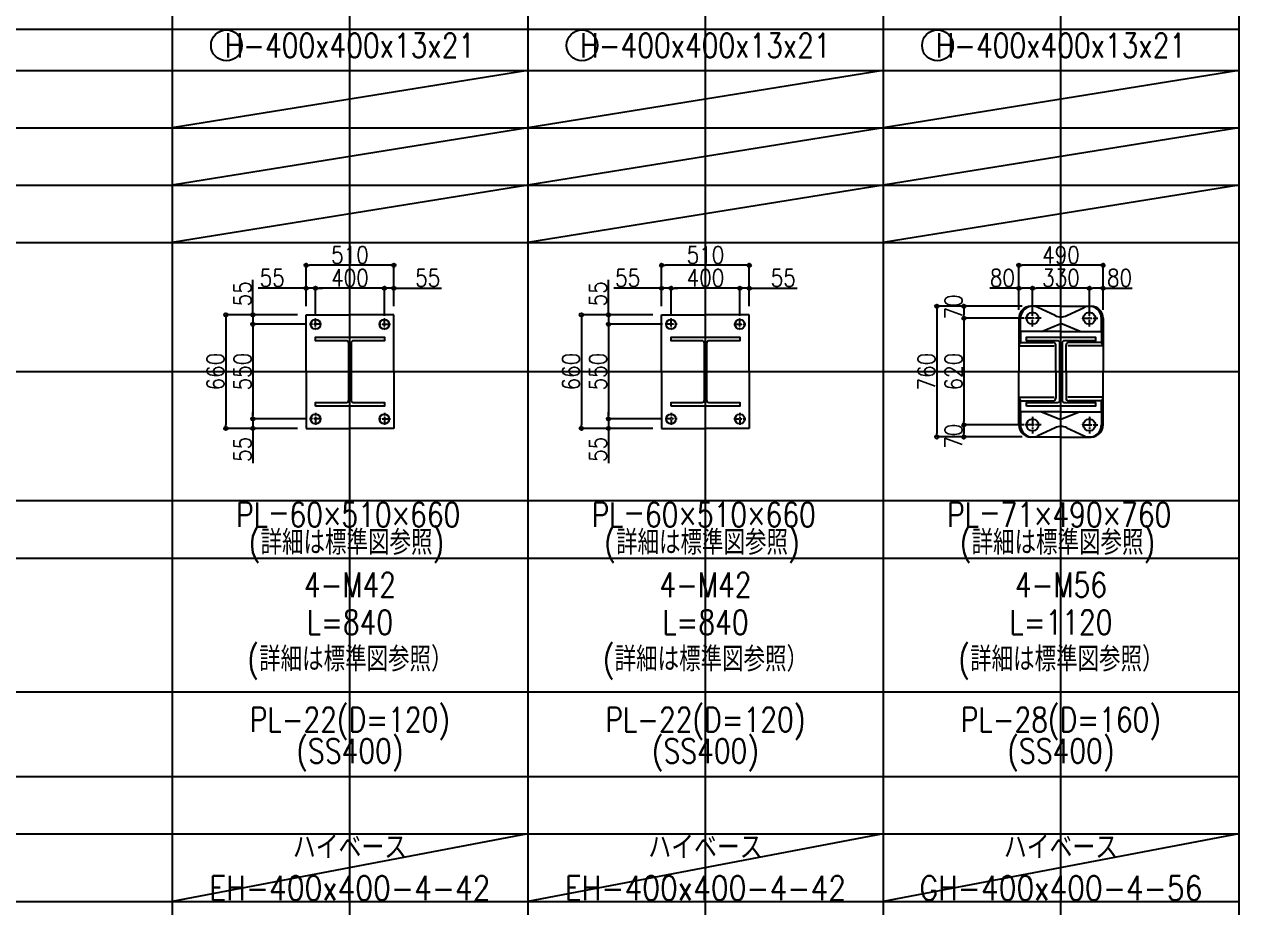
# Model space of a CAD drawing. Extents: x -668440 to 1010955, y -1678500 to 210463.
# Drawn here: x -184982 to -135563, y -433323 to -397424 of the extents above; entities that cross this region are included whole.
import ezdxf
from ezdxf.enums import TextEntityAlignment as Align

# ---------------------------------------------------------------- set-up
doc = ezdxf.new("R2010")
doc.units = 0
doc.header["$MEASUREMENT"] = 0
doc.linetypes.add('CENTER', pattern=[2, 1.25, -0.25, 0.25, -0.25])
doc.layers.get('0').update_dxf_attribs({"color": 3, "linetype": 'CONTINUOUS'})
doc.layers.get('Defpoints').update_dxf_attribs({"color": 251, "linetype": 'CONTINUOUS'})
for name, color, linetype in [('2024年12月16日修正', 4, 'CONTINUOUS'), ('BASE', 7, 'CONTINUOUS'), ('CENTER', 7, 'CONTINUOUS'), ('S柱', 4, 'CONTINUOUS'), ('寸法', 3, 'CONTINUOUS'), ('注記', 3, 'CONTINUOUS')]:
    doc.layers.add(name, color=color, linetype=linetype)
doc.styles.add('DRACAD', font='txt', dxfattribs={"width": 0.85, "bigfont": 'extfont2'})
doc.styles.get("Standard").update_dxf_attribs({"font": 'Osaka.ttc'})
doc.dimstyles.new('ISO-25', dxfattribs={"dimtxt": 2.5, "dimasz": 2.5, "dimexe": 1.25, "dimexo": 0.625, "dimtad": 1, "dimdec": 4, "dimdsep": 46, "dimtxsty": 'Standard', "dimcen": 2.5, "dimadec": 0, "dimazin": 0, "dimtfac": 1, "dimtdec": 4, "dimtmove": 0, "dimatfit": 3, "dimfxl": 1, "dimtolj": 1, "dimtzin": 0, "dimarcsym": 0})

# ---------------------------------------------------------------- blocks, each defined once
blk = doc.blocks.new('_ORIGIN')
at = {"color": 0, "linetype": 'ByBlock', "lineweight": -2}
blk.add_line((0, 0), (-1, 0), dxfattribs=at)
blk.add_circle((0, 0), 0.5, dxfattribs=at)
blk = doc.blocks.new('*D9243')
at = {"layer": 'Defpoints', "color": 0}
for p in [(231793.3, -293977.8), (231793.3, -294152.5), (231873.3, -294152.5)]:
    blk.add_point(p, dxfattribs=at)
at = {"layer": '寸法', "color": 0, "lineweight": -2}
for p, q in [((231793.3, -294102.5), (231793.3, -293977.8)), ((231853.3, -293977.8), (231813.3, -293977.8)), ((231873.3, -294102.5), (231873.3, -293977.8)), ((231873.3, -293977.8), (232042.6, -293977.8))]:
    blk.add_line(p, q, dxfattribs=at)
at = {"layer": '寸法', "color": 0, "linetype": 'ByBlock', "lineweight": -2, "xscale": 20, "yscale": 20, "zscale": 20, "rotation": 180}
blk.add_blockref('_ORIGIN', (231793.3, -293977.8), dxfattribs=at)
at = {"layer": '寸法', "color": 0, "linetype": 'ByBlock', "lineweight": -2, "xscale": 20, "yscale": 20, "zscale": 20}
blk.add_blockref('_ORIGIN', (231873.3, -293977.8), dxfattribs=at)
at = {"layer": '寸法', "color": 0, "insert": (231968.9, -293917.8), "char_height": 100, "attachment_point": 5, "style": 'DRACAD'}
blk.add_mtext('\\A1;80', dxfattribs=at)
blk = doc.blocks.new('*D9244')
at = {"layer": 'Defpoints', "color": 0}
for p in [(231463.3, -293977.8), (231463.3, -294152.5), (231793.3, -294152.5)]:
    blk.add_point(p, dxfattribs=at)
at = {"layer": '寸法', "color": 0, "lineweight": -2}
for p, q in [((231463.3, -294102.5), (231463.3, -293977.8)), ((231773.3, -293977.8), (231483.3, -293977.8)), ((231793.3, -294102.5), (231793.3, -293977.8))]:
    blk.add_line(p, q, dxfattribs=at)
at = {"layer": '寸法', "color": 0, "linetype": 'ByBlock', "lineweight": -2, "xscale": 20, "yscale": 20, "zscale": 20, "rotation": 180}
blk.add_blockref('_ORIGIN', (231463.3, -293977.8), dxfattribs=at)
at = {"layer": '寸法', "color": 0, "linetype": 'ByBlock', "lineweight": -2, "xscale": 20, "yscale": 20, "zscale": 20}
blk.add_blockref('_ORIGIN', (231793.3, -293977.8), dxfattribs=at)
at = {"layer": '寸法', "color": 0, "insert": (231628.3, -293917.8), "char_height": 100, "attachment_point": 5, "style": 'DRACAD'}
blk.add_mtext('\\A1;330', dxfattribs=at)
blk = doc.blocks.new('*D9245')
at = {"layer": 'Defpoints', "color": 0}
for p in [(231383.3, -293844.7), (231383.3, -294152.5), (231873.3, -294152.5)]:
    blk.add_point(p, dxfattribs=at)
at = {"layer": '寸法', "color": 0, "lineweight": -2}
for p, q in [((231383.3, -294102.5), (231383.3, -293844.7)), ((231853.3, -293844.7), (231403.3, -293844.7)), ((231873.3, -294102.5), (231873.3, -293844.7))]:
    blk.add_line(p, q, dxfattribs=at)
at = {"layer": '寸法', "color": 0, "linetype": 'ByBlock', "lineweight": -2, "xscale": 20, "yscale": 20, "zscale": 20, "rotation": 180}
blk.add_blockref('_ORIGIN', (231383.3, -293844.7), dxfattribs=at)
at = {"layer": '寸法', "color": 0, "linetype": 'ByBlock', "lineweight": -2, "xscale": 20, "yscale": 20, "zscale": 20}
blk.add_blockref('_ORIGIN', (231873.3, -293844.7), dxfattribs=at)
at = {"layer": '寸法', "color": 0, "insert": (231628.3, -293784.7), "char_height": 100, "attachment_point": 5, "style": 'DRACAD'}
blk.add_mtext('\\A1;490', dxfattribs=at)
blk = doc.blocks.new('*D9246')
at = {"layer": 'Defpoints', "color": 0}
for p in [(231383.3, -293977.8), (231383.3, -294152.5), (231463.3, -294152.5)]:
    blk.add_point(p, dxfattribs=at)
at = {"layer": '寸法', "color": 0, "lineweight": -2}
for p, q in [((231383.3, -293977.8), (231214.1, -293977.8)), ((231383.3, -294102.5), (231383.3, -293977.8)), ((231443.3, -293977.8), (231403.3, -293977.8)), ((231463.3, -294102.5), (231463.3, -293977.8))]:
    blk.add_line(p, q, dxfattribs=at)
at = {"layer": '寸法', "color": 0, "linetype": 'ByBlock', "lineweight": -2, "xscale": 20, "yscale": 20, "zscale": 20, "rotation": 180}
blk.add_blockref('_ORIGIN', (231383.3, -293977.8), dxfattribs=at)
at = {"layer": '寸法', "color": 0, "linetype": 'ByBlock', "lineweight": -2, "xscale": 20, "yscale": 20, "zscale": 20}
blk.add_blockref('_ORIGIN', (231463.3, -293977.8), dxfattribs=at)
at = {"layer": '寸法', "color": 0, "insert": (231287.8, -293917.8), "char_height": 100, "attachment_point": 5, "style": 'DRACAD'}
blk.add_mtext('\\A1;80', dxfattribs=at)
blk = doc.blocks.new('*D9247')
at = {"layer": 'Defpoints', "color": 0}
for p in [(231453.3, -294082.5), (231064.1, -294152.5), (231463.3, -294152.5)]:
    blk.add_point(p, dxfattribs=at)
at = {"layer": '寸法', "color": 0, "lineweight": -2}
for p, q in [((231403.3, -294082.5), (231064.1, -294082.5)), ((231064.1, -294102.5), (231064.1, -294132.5)), ((231413.3, -294152.5), (231064.1, -294152.5))]:
    blk.add_line(p, q, dxfattribs=at)
at = {"layer": '寸法', "color": 0, "linetype": 'ByBlock', "lineweight": -2, "xscale": 20, "yscale": 20, "zscale": 20}
for p, rotation in [((231064.1, -294082.5), 90), ((231064.1, -294152.5), 270)]:
    blk.add_blockref('_ORIGIN', p, dxfattribs=dict(at, rotation=rotation))
at = {"layer": '寸法', "color": 0, "insert": (231004.1, -294086.7), "char_height": 100, "attachment_point": 5, "rotation": 90, "style": 'DRACAD'}
blk.add_mtext('\\A1;70', dxfattribs=at)
blk = doc.blocks.new('*D9248')
at = {"layer": 'Defpoints', "color": 0}
for p in [(231463.3, -294152.5), (231064.1, -294772.5), (231463.3, -294772.5)]:
    blk.add_point(p, dxfattribs=at)
at = {"layer": '寸法', "color": 0, "lineweight": -2}
for p, q in [((231413.3, -294152.5), (231064.1, -294152.5)), ((231064.1, -294172.5), (231064.1, -294752.5)), ((231413.3, -294772.5), (231064.1, -294772.5))]:
    blk.add_line(p, q, dxfattribs=at)
at = {"layer": '寸法', "color": 0, "linetype": 'ByBlock', "lineweight": -2, "xscale": 20, "yscale": 20, "zscale": 20}
for p, rotation in [((231064.1, -294152.5), 90), ((231064.1, -294772.5), 270)]:
    blk.add_blockref('_ORIGIN', p, dxfattribs=dict(at, rotation=rotation))
at = {"layer": '寸法', "color": 0, "insert": (231004.1, -294462.5), "char_height": 100, "attachment_point": 5, "rotation": 90, "style": 'DRACAD'}
blk.add_mtext('\\A1;620', dxfattribs=at)
blk = doc.blocks.new('*D9249')
at = {"layer": 'Defpoints', "color": 0}
for p in [(231453.3, -294082.5), (230906.8, -294842.5), (231453.3, -294842.5)]:
    blk.add_point(p, dxfattribs=at)
at = {"layer": '寸法', "color": 0, "lineweight": -2}
for p, q in [((231403.3, -294082.5), (230906.8, -294082.5)), ((230906.8, -294102.5), (230906.8, -294822.5)), ((231403.3, -294842.5), (230906.8, -294842.5))]:
    blk.add_line(p, q, dxfattribs=at)
at = {"layer": '寸法', "color": 0, "linetype": 'ByBlock', "lineweight": -2, "xscale": 20, "yscale": 20, "zscale": 20}
for p, rotation in [((230906.8, -294082.5), 90), ((230906.8, -294842.5), 270)]:
    blk.add_blockref('_ORIGIN', p, dxfattribs=dict(at, rotation=rotation))
at = {"layer": '寸法', "color": 0, "insert": (230846.8, -294462.5), "char_height": 100, "attachment_point": 5, "rotation": 90, "style": 'DRACAD'}
blk.add_mtext('\\A1;760', dxfattribs=at)
blk = doc.blocks.new('*D9250')
at = {"layer": 'Defpoints', "color": 0}
for p in [(231463.3, -294772.5), (231064.1, -294842.5), (231453.3, -294842.5)]:
    blk.add_point(p, dxfattribs=at)
at = {"layer": '寸法', "color": 0, "lineweight": -2}
for p, q in [((231413.3, -294772.5), (231064.1, -294772.5)), ((231064.1, -294792.5), (231064.1, -294822.5)), ((231403.3, -294842.5), (231064.1, -294842.5))]:
    blk.add_line(p, q, dxfattribs=at)
at = {"layer": '寸法', "color": 0, "linetype": 'ByBlock', "lineweight": -2, "xscale": 20, "yscale": 20, "zscale": 20}
for p, rotation in [((231064.1, -294772.5), 90), ((231064.1, -294842.5), 270)]:
    blk.add_blockref('_ORIGIN', p, dxfattribs=dict(at, rotation=rotation))
at = {"layer": '寸法', "color": 0, "insert": (231004.1, -294838.4), "char_height": 100, "attachment_point": 5, "rotation": 90, "style": 'DRACAD'}
blk.add_mtext('\\A1;70', dxfattribs=at)
blk = doc.blocks.new('*D9251')
at = {"layer": 'Defpoints', "color": 0}
for p in [(227695, -293977.8), (227750, -294132.5), (227695, -294187.5)]:
    blk.add_point(p, dxfattribs=at)
at = {"layer": '寸法', "color": 0, "lineweight": -2}
for p, q in [((227675, -293977.8), (227655, -293977.8)), ((227695, -294137.5), (227695, -293977.8)), ((227750, -293977.8), (227695, -293977.8)), ((227750, -294082.5), (227750, -293977.8)), ((227770, -293977.8), (228027.9, -293977.8))]:
    blk.add_line(p, q, dxfattribs=at)
at = {"layer": '寸法', "color": 0, "linetype": 'ByBlock', "lineweight": -2, "xscale": 20, "yscale": 20, "zscale": 20}
blk.add_blockref('_ORIGIN', (227695, -293977.8), dxfattribs=at)
at = {"layer": '寸法', "color": 0, "linetype": 'ByBlock', "lineweight": -2, "xscale": 20, "yscale": 20, "zscale": 20, "rotation": 180}
blk.add_blockref('_ORIGIN', (227750, -293977.8), dxfattribs=at)
at = {"layer": '寸法', "color": 0, "insert": (227947.1, -293917.8), "char_height": 100, "attachment_point": 5, "style": 'DRACAD'}
blk.add_mtext('\\A1;55', dxfattribs=at)
blk = doc.blocks.new('*D9252')
at = {"layer": 'Defpoints', "color": 0}
for p in [(227295, -293977.8), (227295, -294187.5), (227695, -294187.5)]:
    blk.add_point(p, dxfattribs=at)
at = {"layer": '寸法', "color": 0, "lineweight": -2}
for p, q in [((227295, -294137.5), (227295, -293977.8)), ((227675, -293977.8), (227315, -293977.8)), ((227695, -294137.5), (227695, -293977.8))]:
    blk.add_line(p, q, dxfattribs=at)
at = {"layer": '寸法', "color": 0, "linetype": 'ByBlock', "lineweight": -2, "xscale": 20, "yscale": 20, "zscale": 20, "rotation": 180}
blk.add_blockref('_ORIGIN', (227295, -293977.8), dxfattribs=at)
at = {"layer": '寸法', "color": 0, "linetype": 'ByBlock', "lineweight": -2, "xscale": 20, "yscale": 20, "zscale": 20}
blk.add_blockref('_ORIGIN', (227695, -293977.8), dxfattribs=at)
at = {"layer": '寸法', "color": 0, "insert": (227495, -293917.8), "char_height": 100, "attachment_point": 5, "style": 'DRACAD'}
blk.add_mtext('\\A1;400', dxfattribs=at)
blk = doc.blocks.new('*D9253')
at = {"layer": 'Defpoints', "color": 0}
for p in [(227240, -293844.7), (227240, -294132.5), (227750, -294132.5)]:
    blk.add_point(p, dxfattribs=at)
at = {"layer": '寸法', "color": 0, "lineweight": -2}
for p, q in [((227240, -294082.5), (227240, -293844.7)), ((227730, -293844.7), (227260, -293844.7)), ((227750, -294082.5), (227750, -293844.7))]:
    blk.add_line(p, q, dxfattribs=at)
at = {"layer": '寸法', "color": 0, "linetype": 'ByBlock', "lineweight": -2, "xscale": 20, "yscale": 20, "zscale": 20, "rotation": 180}
blk.add_blockref('_ORIGIN', (227240, -293844.7), dxfattribs=at)
at = {"layer": '寸法', "color": 0, "linetype": 'ByBlock', "lineweight": -2, "xscale": 20, "yscale": 20, "zscale": 20}
blk.add_blockref('_ORIGIN', (227750, -293844.7), dxfattribs=at)
at = {"layer": '寸法', "color": 0, "insert": (227495, -293784.7), "char_height": 100, "attachment_point": 5, "style": 'DRACAD'}
blk.add_mtext('\\A1;510', dxfattribs=at)
blk = doc.blocks.new('*D9254')
at = {"layer": 'Defpoints', "color": 0}
for p in [(227240, -293977.8), (227240, -294132.5), (227295, -294187.5)]:
    blk.add_point(p, dxfattribs=at)
at = {"layer": '寸法', "color": 0, "lineweight": -2}
for p, q in [((227220, -293977.8), (226962.1, -293977.8)), ((227240, -294082.5), (227240, -293977.8)), ((227295, -293977.8), (227240, -293977.8)), ((227295, -294137.5), (227295, -293977.8)), ((227315, -293977.8), (227335, -293977.8))]:
    blk.add_line(p, q, dxfattribs=at)
at = {"layer": '寸法', "color": 0, "linetype": 'ByBlock', "lineweight": -2, "xscale": 20, "yscale": 20, "zscale": 20}
blk.add_blockref('_ORIGIN', (227240, -293977.8), dxfattribs=at)
at = {"layer": '寸法', "color": 0, "linetype": 'ByBlock', "lineweight": -2, "xscale": 20, "yscale": 20, "zscale": 20, "rotation": 180}
blk.add_blockref('_ORIGIN', (227295, -293977.8), dxfattribs=at)
at = {"layer": '寸法', "color": 0, "insert": (227042.9, -293917.8), "char_height": 100, "attachment_point": 5, "style": 'DRACAD'}
blk.add_mtext('\\A1;55', dxfattribs=at)
blk = doc.blocks.new('*D9255')
at = {"layer": 'Defpoints', "color": 0}
for p in [(227240, -294132.5), (226930.7, -294187.5), (227295, -294187.5)]:
    blk.add_point(p, dxfattribs=at)
at = {"layer": '寸法', "color": 0, "lineweight": -2}
for p, q in [((226930.7, -294112.5), (226930.7, -293929.6)), ((227190, -294132.5), (226930.7, -294132.5)), ((226930.7, -294132.5), (226930.7, -294187.5)), ((227245, -294187.5), (226930.7, -294187.5)), ((226930.7, -294207.5), (226930.7, -294227.5))]:
    blk.add_line(p, q, dxfattribs=at)
at = {"layer": '寸法', "color": 0, "linetype": 'ByBlock', "lineweight": -2, "xscale": 20, "yscale": 20, "zscale": 20}
for p, rotation in [((226930.7, -294132.5), 270), ((226930.7, -294187.5), 90)]:
    blk.add_blockref('_ORIGIN', p, dxfattribs=dict(at, rotation=rotation))
at = {"layer": '寸法', "color": 0, "insert": (226870.7, -294010.4), "char_height": 100, "attachment_point": 5, "rotation": 90, "style": 'DRACAD'}
blk.add_mtext('\\A1;55', dxfattribs=at)
blk = doc.blocks.new('*D9256')
at = {"layer": 'Defpoints', "color": 0}
for p in [(227295, -294187.5), (226930.7, -294737.5), (227295, -294737.5)]:
    blk.add_point(p, dxfattribs=at)
at = {"layer": '寸法', "color": 0, "lineweight": -2}
for p, q in [((227245, -294187.5), (226930.7, -294187.5)), ((226930.7, -294207.5), (226930.7, -294717.5)), ((227245, -294737.5), (226930.7, -294737.5))]:
    blk.add_line(p, q, dxfattribs=at)
at = {"layer": '寸法', "color": 0, "linetype": 'ByBlock', "lineweight": -2, "xscale": 20, "yscale": 20, "zscale": 20}
for p, rotation in [((226930.7, -294187.5), 90), ((226930.7, -294737.5), 270)]:
    blk.add_blockref('_ORIGIN', p, dxfattribs=dict(at, rotation=rotation))
at = {"layer": '寸法', "color": 0, "insert": (226870.7, -294462.5), "char_height": 100, "attachment_point": 5, "rotation": 90, "style": 'DRACAD'}
blk.add_mtext('\\A1;550', dxfattribs=at)
blk = doc.blocks.new('*D9257')
at = {"layer": 'Defpoints', "color": 0}
for p in [(227240, -294132.5), (226773.5, -294792.5), (227240, -294792.5)]:
    blk.add_point(p, dxfattribs=at)
at = {"layer": '寸法', "color": 0, "lineweight": -2}
for p, q in [((227190, -294132.5), (226773.5, -294132.5)), ((226773.5, -294152.5), (226773.5, -294772.5)), ((227190, -294792.5), (226773.5, -294792.5))]:
    blk.add_line(p, q, dxfattribs=at)
at = {"layer": '寸法', "color": 0, "linetype": 'ByBlock', "lineweight": -2, "xscale": 20, "yscale": 20, "zscale": 20}
for p, rotation in [((226773.5, -294132.5), 90), ((226773.5, -294792.5), 270)]:
    blk.add_blockref('_ORIGIN', p, dxfattribs=dict(at, rotation=rotation))
at = {"layer": '寸法', "color": 0, "insert": (226713.5, -294462.5), "char_height": 100, "attachment_point": 5, "rotation": 90, "style": 'DRACAD'}
blk.add_mtext('\\A1;660', dxfattribs=at)
blk = doc.blocks.new('*D9258')
at = {"layer": 'Defpoints', "color": 0}
for p in [(227295, -294737.5), (226930.7, -294792.5), (227240, -294792.5)]:
    blk.add_point(p, dxfattribs=at)
at = {"layer": '寸法', "color": 0, "lineweight": -2}
for p, q in [((226930.7, -294717.5), (226930.7, -294697.5)), ((227245, -294737.5), (226930.7, -294737.5)), ((226930.7, -294737.5), (226930.7, -294792.5)), ((227190, -294792.5), (226930.7, -294792.5)), ((226930.7, -294812.5), (226930.7, -294995.4))]:
    blk.add_line(p, q, dxfattribs=at)
at = {"layer": '寸法', "color": 0, "linetype": 'ByBlock', "lineweight": -2, "xscale": 20, "yscale": 20, "zscale": 20}
for p, rotation in [((226930.7, -294737.5), 270), ((226930.7, -294792.5), 90)]:
    blk.add_blockref('_ORIGIN', p, dxfattribs=dict(at, rotation=rotation))
at = {"layer": '寸法', "color": 0, "insert": (226870.7, -294914.6), "char_height": 100, "attachment_point": 5, "rotation": 90, "style": 'DRACAD'}
blk.add_mtext('\\A1;55', dxfattribs=at)
blk = doc.blocks.new('*D9262')
at = {"layer": '2024年12月16日修正', "color": 0, "lineweight": -2}
for p, q in [((229741.7, -293977.8), (229721.7, -293977.8)), ((229761.7, -294137.5), (229761.7, -293977.8)), ((229816.7, -293977.8), (229761.7, -293977.8)), ((229816.7, -294082.5), (229816.7, -293977.8)), ((229836.7, -293977.8), (230094.6, -293977.8))]:
    blk.add_line(p, q, dxfattribs=at)
at = {"layer": 'Defpoints', "color": 0}
for p in [(229761.7, -293977.8), (229816.7, -294132.5), (229761.7, -294187.5)]:
    blk.add_point(p, dxfattribs=at)
at = {"layer": '2024年12月16日修正', "color": 0, "linetype": 'ByBlock', "lineweight": -2, "xscale": 20, "yscale": 20, "zscale": 20}
blk.add_blockref('_ORIGIN', (229761.7, -293977.8), dxfattribs=at)
at = {"layer": '2024年12月16日修正', "color": 0, "linetype": 'ByBlock', "lineweight": -2, "xscale": 20, "yscale": 20, "zscale": 20, "rotation": 180}
blk.add_blockref('_ORIGIN', (229816.7, -293977.8), dxfattribs=at)
at = {"layer": '2024年12月16日修正', "color": 0, "insert": (230013.8, -293917.8), "char_height": 100, "attachment_point": 5, "style": 'DRACAD'}
blk.add_mtext('\\A1;55', dxfattribs=at)
blk = doc.blocks.new('*D9263')
at = {"layer": '2024年12月16日修正', "color": 0, "lineweight": -2}
for p, q in [((229361.7, -294137.5), (229361.7, -293977.8)), ((229741.7, -293977.8), (229381.7, -293977.8)), ((229761.7, -294137.5), (229761.7, -293977.8))]:
    blk.add_line(p, q, dxfattribs=at)
at = {"layer": 'Defpoints', "color": 0}
for p in [(229361.7, -293977.8), (229361.7, -294187.5), (229761.7, -294187.5)]:
    blk.add_point(p, dxfattribs=at)
at = {"layer": '2024年12月16日修正', "color": 0, "linetype": 'ByBlock', "lineweight": -2, "xscale": 20, "yscale": 20, "zscale": 20, "rotation": 180}
blk.add_blockref('_ORIGIN', (229361.7, -293977.8), dxfattribs=at)
at = {"layer": '2024年12月16日修正', "color": 0, "linetype": 'ByBlock', "lineweight": -2, "xscale": 20, "yscale": 20, "zscale": 20}
blk.add_blockref('_ORIGIN', (229761.7, -293977.8), dxfattribs=at)
at = {"layer": '2024年12月16日修正', "color": 0, "insert": (229561.7, -293917.8), "char_height": 100, "attachment_point": 5, "style": 'DRACAD'}
blk.add_mtext('\\A1;400', dxfattribs=at)
blk = doc.blocks.new('*D9264')
at = {"layer": '2024年12月16日修正', "color": 0, "lineweight": -2}
for p, q in [((229306.7, -294082.5), (229306.7, -293844.7)), ((229796.7, -293844.7), (229326.7, -293844.7)), ((229816.7, -294082.5), (229816.7, -293844.7))]:
    blk.add_line(p, q, dxfattribs=at)
at = {"layer": 'Defpoints', "color": 0}
for p in [(229306.7, -293844.7), (229306.7, -294132.5), (229816.7, -294132.5)]:
    blk.add_point(p, dxfattribs=at)
at = {"layer": '2024年12月16日修正', "color": 0, "linetype": 'ByBlock', "lineweight": -2, "xscale": 20, "yscale": 20, "zscale": 20, "rotation": 180}
blk.add_blockref('_ORIGIN', (229306.7, -293844.7), dxfattribs=at)
at = {"layer": '2024年12月16日修正', "color": 0, "linetype": 'ByBlock', "lineweight": -2, "xscale": 20, "yscale": 20, "zscale": 20}
blk.add_blockref('_ORIGIN', (229816.7, -293844.7), dxfattribs=at)
at = {"layer": '2024年12月16日修正', "color": 0, "insert": (229561.7, -293784.7), "char_height": 100, "attachment_point": 5, "style": 'DRACAD'}
blk.add_mtext('\\A1;510', dxfattribs=at)
blk = doc.blocks.new('*D9265')
at = {"layer": '2024年12月16日修正', "color": 0, "lineweight": -2}
for p, q in [((229286.7, -293977.8), (229028.8, -293977.8)), ((229306.7, -294082.5), (229306.7, -293977.8)), ((229361.7, -293977.8), (229306.7, -293977.8)), ((229361.7, -294137.5), (229361.7, -293977.8)), ((229381.7, -293977.8), (229401.7, -293977.8))]:
    blk.add_line(p, q, dxfattribs=at)
at = {"layer": 'Defpoints', "color": 0}
for p in [(229306.7, -293977.8), (229306.7, -294132.5), (229361.7, -294187.5)]:
    blk.add_point(p, dxfattribs=at)
at = {"layer": '2024年12月16日修正', "color": 0, "linetype": 'ByBlock', "lineweight": -2, "xscale": 20, "yscale": 20, "zscale": 20}
blk.add_blockref('_ORIGIN', (229306.7, -293977.8), dxfattribs=at)
at = {"layer": '2024年12月16日修正', "color": 0, "linetype": 'ByBlock', "lineweight": -2, "xscale": 20, "yscale": 20, "zscale": 20, "rotation": 180}
blk.add_blockref('_ORIGIN', (229361.7, -293977.8), dxfattribs=at)
at = {"layer": '2024年12月16日修正', "color": 0, "insert": (229109.6, -293917.8), "char_height": 100, "attachment_point": 5, "style": 'DRACAD'}
blk.add_mtext('\\A1;55', dxfattribs=at)
blk = doc.blocks.new('*D9266')
at = {"layer": '2024年12月16日修正', "color": 0, "lineweight": -2}
for p, q in [((228997.4, -294112.5), (228997.4, -293929.6)), ((229256.7, -294132.5), (228997.4, -294132.5)), ((228997.4, -294132.5), (228997.4, -294187.5)), ((229311.7, -294187.5), (228997.4, -294187.5)), ((228997.4, -294207.5), (228997.4, -294227.5))]:
    blk.add_line(p, q, dxfattribs=at)
at = {"layer": 'Defpoints', "color": 0}
for p in [(229306.7, -294132.5), (228997.4, -294187.5), (229361.7, -294187.5)]:
    blk.add_point(p, dxfattribs=at)
at = {"layer": '2024年12月16日修正', "color": 0, "linetype": 'ByBlock', "lineweight": -2, "xscale": 20, "yscale": 20, "zscale": 20}
for p, rotation in [((228997.4, -294132.5), 270), ((228997.4, -294187.5), 90)]:
    blk.add_blockref('_ORIGIN', p, dxfattribs=dict(at, rotation=rotation))
at = {"layer": '2024年12月16日修正', "color": 0, "insert": (228937.4, -294010.4), "char_height": 100, "attachment_point": 5, "rotation": 90, "style": 'DRACAD'}
blk.add_mtext('\\A1;55', dxfattribs=at)
blk = doc.blocks.new('*D9267')
at = {"layer": '2024年12月16日修正', "color": 0, "lineweight": -2}
for p, q in [((229311.7, -294187.5), (228997.4, -294187.5)), ((228997.4, -294207.5), (228997.4, -294717.5)), ((229311.7, -294737.5), (228997.4, -294737.5))]:
    blk.add_line(p, q, dxfattribs=at)
at = {"layer": 'Defpoints', "color": 0}
for p in [(229361.7, -294187.5), (228997.4, -294737.5), (229361.7, -294737.5)]:
    blk.add_point(p, dxfattribs=at)
at = {"layer": '2024年12月16日修正', "color": 0, "linetype": 'ByBlock', "lineweight": -2, "xscale": 20, "yscale": 20, "zscale": 20}
for p, rotation in [((228997.4, -294187.5), 90), ((228997.4, -294737.5), 270)]:
    blk.add_blockref('_ORIGIN', p, dxfattribs=dict(at, rotation=rotation))
at = {"layer": '2024年12月16日修正', "color": 0, "insert": (228937.4, -294462.5), "char_height": 100, "attachment_point": 5, "rotation": 90, "style": 'DRACAD'}
blk.add_mtext('\\A1;550', dxfattribs=at)
blk = doc.blocks.new('*D9268')
at = {"layer": '2024年12月16日修正', "color": 0, "lineweight": -2}
for p, q in [((229256.7, -294132.5), (228840.2, -294132.5)), ((228840.2, -294152.5), (228840.2, -294772.5)), ((229256.7, -294792.5), (228840.2, -294792.5))]:
    blk.add_line(p, q, dxfattribs=at)
at = {"layer": 'Defpoints', "color": 0}
for p in [(229306.7, -294132.5), (228840.2, -294792.5), (229306.7, -294792.5)]:
    blk.add_point(p, dxfattribs=at)
at = {"layer": '2024年12月16日修正', "color": 0, "linetype": 'ByBlock', "lineweight": -2, "xscale": 20, "yscale": 20, "zscale": 20}
for p, rotation in [((228840.2, -294132.5), 90), ((228840.2, -294792.5), 270)]:
    blk.add_blockref('_ORIGIN', p, dxfattribs=dict(at, rotation=rotation))
at = {"layer": '2024年12月16日修正', "color": 0, "insert": (228780.2, -294462.5), "char_height": 100, "attachment_point": 5, "rotation": 90, "style": 'DRACAD'}
blk.add_mtext('\\A1;660', dxfattribs=at)
blk = doc.blocks.new('*D9269')
at = {"layer": '2024年12月16日修正', "color": 0, "lineweight": -2}
for p, q in [((228997.4, -294717.5), (228997.4, -294697.5)), ((229311.7, -294737.5), (228997.4, -294737.5)), ((228997.4, -294737.5), (228997.4, -294792.5)), ((229256.7, -294792.5), (228997.4, -294792.5)), ((228997.4, -294812.5), (228997.4, -294995.4))]:
    blk.add_line(p, q, dxfattribs=at)
at = {"layer": 'Defpoints', "color": 0}
for p in [(229361.7, -294737.5), (228997.4, -294792.5), (229306.7, -294792.5)]:
    blk.add_point(p, dxfattribs=at)
at = {"layer": '2024年12月16日修正', "color": 0, "linetype": 'ByBlock', "lineweight": -2, "xscale": 20, "yscale": 20, "zscale": 20}
for p, rotation in [((228997.4, -294737.5), 270), ((228997.4, -294792.5), 90)]:
    blk.add_blockref('_ORIGIN', p, dxfattribs=dict(at, rotation=rotation))
at = {"layer": '2024年12月16日修正', "color": 0, "insert": (228937.4, -294914.6), "char_height": 100, "attachment_point": 5, "rotation": 90, "style": 'DRACAD'}
blk.add_mtext('\\A1;55', dxfattribs=at)
blk = doc.blocks.new('柱リスト')
at = {"layer": '2024年12月16日修正', "linetype": 'Continuous'}
for p, q in [((229306.67627, -294462.53231, 4858.4634), (229306.67627, -294132.53231, 4858.4634)), ((229306.67627, -294132.53231, 4858.4634), (229561.67627, -294132.53231, 4858.4634)), ((229816.67627, -294132.53231, 4858.4634), (229561.67627, -294132.53231, 4858.4634)), ((229816.67627, -294462.53231, 4858.4634), (229816.67627, -294132.53231, 4858.4634)), ((229306.67627, -294462.53231, 4858.4634), (229306.67627, -294792.53231, 4858.4634)), ((229816.67627, -294462.53231, 4858.4634), (229816.67627, -294792.53231, 4858.4634)), ((229306.67627, -294792.53231, 4858.4634), (229561.67627, -294792.53231, 4858.4634)), ((229816.67627, -294792.53231, 4858.4634), (229561.67627, -294792.53231, 4858.4634))]:
    blk.add_line(p, q, dxfattribs=at)
at = {"layer": '2024年12月16日修正', "linetype": 'CENTER'}
for p, q in [((229361.67627, -294222.53231, 4858.4634), (229361.67627, -294152.53231, 4858.4634)), ((229761.67627, -294222.53231, 4858.4634), (229761.67627, -294152.53231, 4858.4634)), ((229396.67627, -294187.53231, 4858.4634), (229326.67627, -294187.53231, 4858.4634)), ((229726.67627, -294187.53231, 4858.4634), (229796.67627, -294187.53231, 4858.4634)), ((229396.67627, -294737.53231, 4858.4634), (229326.67627, -294737.53231, 4858.4634)), ((229361.67627, -294702.53231, 4858.4634), (229361.67627, -294772.53231, 4858.4634)), ((229726.67627, -294737.53231, 4858.4634), (229796.67627, -294737.53231, 4858.4634)), ((229761.67627, -294702.53231, 4858.4634), (229761.67627, -294772.53231, 4858.4634))]:
    blk.add_line(p, q, dxfattribs=at)
at = {"layer": '2024年12月16日修正', "elevation": 4858.4634}
blk.add_lwpolyline([(229361.67627, -294662.53231), (229361.67627, -294641.53231), (229542.17627, -294641.53231, 0.4142135624), (229555.17627, -294628.53231), (229555.17627, -294296.53231, 0.4142135624), (229542.17627, -294283.53231), (229361.67627, -294283.53231), (229361.67627, -294262.53231), (229761.67627, -294262.53231), (229761.67627, -294283.53231), (229581.17627, -294283.53231, 0.4142135624), (229568.17627, -294296.53231), (229568.17627, -294628.53231, 0.4142135624), (229581.17627, -294641.53231), (229761.67627, -294641.53231), (229761.67627, -294662.53231)], format="xyb", close=True, dxfattribs=at)
at = {"layer": '2024年12月16日修正'}
blk.add_circle((228843.97576, -292566.38278), 90, dxfattribs=at)
at = {"layer": '2024年12月16日修正', "linetype": 'Continuous'}
for centre in [(229361.67627, -294187.53231, 4858.4634), (229761.67627, -294187.53231, 4858.4634), (229361.67627, -294737.53231, 4858.4634), (229761.67627, -294737.53231, 4858.4634)]:
    blk.add_circle(centre, 28.5, dxfattribs=at)
at = {"layer": 'BASE', "color": 7, "linetype": 'Continuous'}
for p, q in [((231628.34291, -294082.53231, 4858.4634), (231453.34291, -294082.53231, 4858.4634)), ((231594.40352, -294136.63197, 4858.4634), (231493.03988, -294089.1439, 4858.4634)), ((231628.34291, -294082.53231, 4858.4634), (231803.34291, -294082.53231, 4858.4634)), ((231662.28231, -294136.63197, 4858.4634), (231763.64594, -294089.1439, 4858.4634)), ((227240.00963, -294462.53231, 4858.4634), (227240.00963, -294132.53231, 4858.4634)), ((227240.00963, -294132.53231, 4858.4634), (227495.00963, -294132.53231, 4858.4634)), ((227750.00963, -294132.53231, 4858.4634), (227495.00963, -294132.53231, 4858.4634)), ((227750.00963, -294462.53231, 4858.4634), (227750.00963, -294132.53231, 4858.4634)), ((231383.34291, -294152.53231, 4858.4634), (231383.34291, -294462.53231, 4858.4634)), ((231393.34291, -294228.53231, 4858.4634), (231393.34291, -294152.53231, 4858.4634)), ((231515.84291, -294228.53231, 4858.4634), (231628.34291, -294183.53231, 4858.4634)), ((231740.84291, -294228.53231, 4858.4634), (231628.34291, -294183.53231, 4858.4634)), ((231863.34291, -294228.53231, 4858.4634), (231863.34291, -294152.53231, 4858.4634)), ((231873.34291, -294152.53231, 4858.4634), (231873.34291, -294462.53231, 4858.4634)), ((231628.34291, -294228.53231, 4858.4634), (231393.34291, -294228.53231, 4858.4634)), ((231393.34291, -294228.53231, 4858.4634), (231393.34291, -294292.53231, 4858.4634)), ((231628.34291, -294228.53231, 4858.4634), (231863.34291, -294228.53231, 4858.4634)), ((231863.34291, -294228.53231, 4858.4634), (231863.34291, -294292.53231, 4858.4634)), ((231391.34291, -294292.53231, 4858.4634), (231383.34291, -294292.53231, 4858.4634)), ((231383.34291, -294313.53231, 4858.4634), (231588.34291, -294313.53231, 4858.4634)), ((231385.49258, -294309.018, 4858.4634), (231391.19324, -294297.04661, 4858.4634)), ((231393.34291, -294292.53231, 4858.4634), (231583.34291, -294292.53231, 4858.4634)), ((231598.34291, -294462.53231, 4858.4634), (231598.34291, -294307.53231, 4858.4634)), ((231658.34291, -294462.53231, 4858.4634), (231658.34291, -294307.53231, 4858.4634)), ((231873.34291, -294313.53231, 4858.4634), (231668.34291, -294313.53231, 4858.4634)), ((231863.34291, -294292.53231, 4858.4634), (231673.34291, -294292.53231, 4858.4634)), ((231865.34291, -294292.53231, 4858.4634), (231873.34291, -294292.53231, 4858.4634)), ((231871.19324, -294309.018, 4858.4634), (231865.49258, -294297.04661, 4858.4634)), ((227240.00963, -294462.53231, 4858.4634), (227240.00963, -294792.53231, 4858.4634)), ((227750.00963, -294462.53231, 4858.4634), (227750.00963, -294792.53231, 4858.4634)), ((231383.34291, -294772.53231, 4858.4634), (231383.34291, -294462.53231, 4858.4634)), ((231598.34291, -294462.53231, 4858.4634), (231598.34291, -294617.53231, 4858.4634)), ((231658.34291, -294462.53231, 4858.4634), (231658.34291, -294617.53231, 4858.4634)), ((231873.34291, -294772.53231, 4858.4634), (231873.34291, -294462.53231, 4858.4634)), ((231383.34291, -294611.53231, 4858.4634), (231588.34291, -294611.53231, 4858.4634)), ((231391.34291, -294632.53231, 4858.4634), (231383.34291, -294632.53231, 4858.4634)), ((231385.49258, -294616.04661, 4858.4634), (231391.19324, -294628.018, 4858.4634)), ((231393.34291, -294696.53231, 4858.4634), (231393.34291, -294632.53231, 4858.4634)), ((231393.34291, -294632.53231, 4858.4634), (231583.34291, -294632.53231, 4858.4634)), ((231873.34291, -294611.53231, 4858.4634), (231668.34291, -294611.53231, 4858.4634)), ((231863.34291, -294632.53231, 4858.4634), (231673.34291, -294632.53231, 4858.4634)), ((231863.34291, -294696.53231, 4858.4634), (231863.34291, -294632.53231, 4858.4634)), ((231865.34291, -294632.53231, 4858.4634), (231873.34291, -294632.53231, 4858.4634)), ((231871.19324, -294616.04661, 4858.4634), (231865.49258, -294628.018, 4858.4634)), ((231628.34291, -294696.53231, 4858.4634), (231393.34291, -294696.53231, 4858.4634)), ((231393.34291, -294696.53231, 4858.4634), (231393.34291, -294772.53231, 4858.4634)), ((231515.84291, -294696.53231, 4858.4634), (231628.34291, -294741.53231, 4858.4634)), ((231628.34291, -294696.53231, 4858.4634), (231863.34291, -294696.53231, 4858.4634)), ((231740.84291, -294696.53231, 4858.4634), (231628.34291, -294741.53231, 4858.4634)), ((231863.34291, -294696.53231, 4858.4634), (231863.34291, -294772.53231, 4858.4634)), ((227240.00963, -294792.53231, 4858.4634), (227495.00963, -294792.53231, 4858.4634)), ((227750.00963, -294792.53231, 4858.4634), (227495.00963, -294792.53231, 4858.4634)), ((231594.40352, -294788.43265, 4858.4634), (231493.03988, -294835.92071, 4858.4634)), ((231662.28231, -294788.43265, 4858.4634), (231763.64594, -294835.92071, 4858.4634)), ((231628.34291, -294842.53231, 4858.4634), (231453.34291, -294842.53231, 4858.4634)), ((231628.34291, -294842.53231, 4858.4634), (231803.34291, -294842.53231, 4858.4634))]:
    blk.add_line(p, q, dxfattribs=at)
for centre, radius in [((227295.00963, -294187.53231, 4858.4634), 28.5), ((227695.00963, -294187.53231, 4858.4634), 28.5), ((231463.34291, -294152.53231, 4858.4634), 35), ((231793.34291, -294152.53231, 4858.4634), 35), ((227295.00963, -294737.53231, 4858.4634), 28.5), ((227695.00963, -294737.53231, 4858.4634), 28.5), ((231463.34291, -294772.53231, 4858.4634), 35), ((231793.34291, -294772.53231, 4858.4634), 35)]:
    blk.add_circle(centre, radius, dxfattribs=at)
for centre, radius, start, end in [((231453.34291, -294152.53231, 4858.4634), 70, 90, 180), ((231463.34291, -294152.53231, 4858.4634), 70, 64.897279244, 180), ((231793.34291, -294152.53231, 4858.4634), 70, 0, 115.102720756), ((231803.34291, -294152.53231, 4858.4634), 70, 0, 90), ((231628.34291, -294064.18808, 4858.4634), 80, 244.897279244, 295.102720756), ((231583.34291, -294307.53231, 4858.4634), 15, 0, 90), ((231673.34291, -294307.53231, 4858.4634), 15, 90, 180), ((231583.34291, -294617.53231, 4858.4634), 15, 270, 0), ((231673.34291, -294617.53231, 4858.4634), 15, 180, 270), ((231453.34291, -294772.53231, 4858.4634), 70, 180, 270), ((231463.34291, -294772.53231, 4858.4634), 70, 180, 295.102720756), ((231628.34291, -294860.87654, 4858.4634), 80, 64.897279244, 115.102720756), ((231793.34291, -294772.53231, 4858.4634), 70, 244.897279244, 0), ((231803.34291, -294772.53231, 4858.4634), 70, 270, 0)]:
    blk.add_arc(centre, radius, start, end, dxfattribs=at)
at = {"layer": 'CENTER', "color": 1, "linetype": 'CENTER'}
for p, q in [((231463.34291, -294202.53231, 4858.4634), (231463.34291, -294102.53231, 4858.4634)), ((231793.34291, -294202.53231, 4858.4634), (231793.34291, -294102.53231, 4858.4634)), ((227295.00963, -294222.53231, 4858.4634), (227295.00963, -294152.53231, 4858.4634)), ((227695.00963, -294222.53231, 4858.4634), (227695.00963, -294152.53231, 4858.4634)), ((231513.34291, -294152.53231, 4858.4634), (231413.34291, -294152.53231, 4858.4634)), ((231743.34291, -294152.53231, 4858.4634), (231843.34291, -294152.53231, 4858.4634)), ((227330.00963, -294187.53231, 4858.4634), (227260.00963, -294187.53231, 4858.4634)), ((227660.00963, -294187.53231, 4858.4634), (227730.00963, -294187.53231, 4858.4634)), ((227330.00963, -294737.53231, 4858.4634), (227260.00963, -294737.53231, 4858.4634)), ((227295.00963, -294702.53231, 4858.4634), (227295.00963, -294772.53231, 4858.4634)), ((227660.00963, -294737.53231, 4858.4634), (227730.00963, -294737.53231, 4858.4634)), ((227695.00963, -294702.53231, 4858.4634), (227695.00963, -294772.53231, 4858.4634)), ((231463.34291, -294722.53231, 4858.4634), (231463.34291, -294822.53231, 4858.4634)), ((231793.34291, -294722.53231, 4858.4634), (231793.34291, -294822.53231, 4858.4634)), ((231513.34291, -294772.53231, 4858.4634), (231413.34291, -294772.53231, 4858.4634)), ((231743.34291, -294772.53231, 4858.4634), (231843.34291, -294772.53231, 4858.4634))]:
    blk.add_line(p, q, dxfattribs=at)
at = {"layer": 'Defpoints'}
for p, q in [((227495.00963, -300460.81076, 4858.4634), (227495.00963, -287314.69899, 4858.4634)), ((229561.67627, -300460.81076, 4858.4634), (229561.67627, -287314.69899, 4858.4634)), ((231628.34291, -300460.81076, 4858.4634), (231628.34291, -287314.69899, 4858.4634)), ((220261.67639, -294462.53231, 4858.4634), (232661.67623, -294462.53231, 4858.4634)), ((228528.34295, -297149.07454, 4858.4634), (226461.67631, -297542.40787, 4858.4634)), ((230595.00959, -297149.07454, 4858.4634), (228528.34295, -297542.40787, 4858.4634)), ((232661.67623, -297149.07454, 4858.4634), (230595.00959, -297542.40787, 4858.4634))]:
    blk.add_line(p, q, dxfattribs=at)
at = {"layer": 'S柱', "elevation": 4858.4634}
for points in [[(227295.00963, -294662.53231), (227295.00963, -294641.53231), (227475.50963, -294641.53231, 0.4142135624), (227488.50963, -294628.53231), (227488.50963, -294296.53231, 0.4142135624), (227475.50963, -294283.53231), (227295.00963, -294283.53231), (227295.00963, -294262.53231), (227695.00963, -294262.53231), (227695.00963, -294283.53231), (227514.50963, -294283.53231, 0.4142135624), (227501.50963, -294296.53231), (227501.50963, -294628.53231, 0.4142135624), (227514.50963, -294641.53231), (227695.00963, -294641.53231), (227695.00963, -294662.53231)], [(231428.34291, -294662.53231), (231428.34291, -294641.53231), (231608.84291, -294641.53231, 0.4142135624), (231621.84291, -294628.53231), (231621.84291, -294296.53231, 0.4142135624), (231608.84291, -294283.53231), (231428.34291, -294283.53231), (231428.34291, -294262.53231), (231828.34291, -294262.53231), (231828.34291, -294283.53231), (231647.84291, -294283.53231, 0.4142135624), (231634.84291, -294296.53231), (231634.84291, -294628.53231, 0.4142135624), (231647.84291, -294641.53231), (231828.34291, -294641.53231), (231828.34291, -294662.53231)]]:
    blk.add_lwpolyline(points, format="xyb", close=True, dxfattribs=at)
at = {"layer": '注記', "linetype": 'Continuous'}
for p, q in [((226461.67631, -287314.69899, 4858.4634), (226461.67631, -300460.81076, 4858.4634)), ((226461.67631, -287314.69899, 4858.4634), (226461.67631, -300460.81076, 4858.4634)), ((228528.34295, -287314.69899, 4858.4634), (228528.34295, -300460.81076, 4858.4634)), ((230595.00959, -287314.69899, 4858.4634), (230595.00959, -300460.81076, 4858.4634)), ((232661.67623, -287314.69899, 4858.4634), (232661.67623, -300460.81076, 4858.4634)), ((232661.67623, -287314.69899, 4858.4634), (232661.67623, -300460.81076, 4858.4634)), ((220261.67639, -292473.07398, 4858.4634), (232661.67623, -292473.07398, 4858.4634)), ((219231.8014, -292712.53231, 4858.4634), (232661.67623, -292712.53231, 4858.4634)), ((219231.8014, -293045.86564, 4858.4634), (232661.67623, -293045.86564, 4858.4634)), ((219231.8014, -293379.19897, 4858.4634), (232661.67623, -293379.19897, 4858.4634)), ((219231.8014, -293712.53231, 4858.4634), (232661.67623, -293712.53231, 4858.4634)), ((219231.8014, -295212.53231, 4858.4634), (232661.67623, -295212.53231, 4858.4634)), ((219231.8014, -295545.86564, 4858.4634), (232661.67623, -295545.86564, 4858.4634)), ((219231.8014, -296323.64342, 4858.4634), (232661.67623, -296323.64342, 4858.4634)), ((219231.8014, -296815.74121, 4858.4634), (232661.67623, -296815.74121, 4858.4634)), ((219231.8014, -297149.07454, 4858.4634), (232661.67623, -297149.07454, 4858.4634)), ((218541.92641, -297542.40787, 4858.4634), (232661.67623, -297542.40787, 4858.4634))]:
    blk.add_line(p, q, dxfattribs=at)
at = {"layer": '注記'}
for p, q in [((228528.34295, -292712.53231, 4858.4634), (226461.67631, -293045.86564, 4858.4634)), ((230595.00959, -292712.53231, 4858.4634), (228528.34295, -293045.86564, 4858.4634)), ((232661.67623, -292712.53231, 4858.4634), (230595.00959, -293045.86564, 4858.4634)), ((228528.34295, -293045.86564, 4858.4634), (226461.67631, -293379.19897, 4858.4634)), ((230595.00959, -293045.86564, 4858.4634), (228528.34295, -293379.19897, 4858.4634)), ((232661.67623, -293045.86564, 4858.4634), (230595.00959, -293379.19897, 4858.4634)), ((228528.34295, -293379.19897, 4858.4634), (226461.67631, -293712.53231, 4858.4634)), ((230595.00959, -293379.19897, 4858.4634), (228528.34295, -293712.53231, 4858.4634)), ((232661.67623, -293379.19897, 4858.4634), (230595.00959, -293712.53231, 4858.4634))]:
    blk.add_line(p, q, dxfattribs=at)
for centre in [(226777.30912, -292566.38278), (230910.6424, -292566.38278)]:
    blk.add_circle(centre, 90, dxfattribs=at)
at = {"layer": '2024年12月16日修正', "linetype": 'Continuous', "style": 'DRACAD', "width": 0.8}
for s, p in [('H-400x400x13x21', (229561.67627, -292637.57397, 4858.4634)), ('PL－60×510×660', (229551.66811, -295364.70143, 4858.4634)), ('(詳細は標準図参照)', (229541.67627, -295526.74272, 4858.4634)), ('4-M42', (229561.67627, -295772.47675, 4858.4634)), ('L=840', (229561.67627, -295990.86279, 4858.4634)), ('(詳細は標準図参照）', (229561.67627, -296204.69897, 4858.4634)), ('PL-22(D=120)', (229561.67627, -296555.81008, 4858.4634)), ('(SS400)', (229561.67627, -296737.82194, 4858.4634))]:
    blk.add_text(s, height=142, dxfattribs=at).set_placement(p, align=Align.CENTER)
at = {"layer": '2024年12月16日修正', "insert": (229561.67627, -297345.74121, 4858.4634), "char_height": 142, "attachment_point": 5, "style": 'DRACAD'}
blk.add_mtext('ハイベース\\PEH-400x400-4-42', dxfattribs=at)
at = {"layer": '注記', "linetype": 'Continuous', "style": 'DRACAD', "width": 0.8}
for s, p in [('H-400x400x13x21', (227495.00963, -292637.57397, 4858.4634)), ('H-400x400x13x21', (231628.34291, -292637.57397, 4858.4634)), ('PL－60×510×660', (227485.00147, -295364.70143, 4858.4634)), ('PL－71×490×760', (231618.33475, -295364.70143, 4858.4634)), ('(詳細は標準図参照)', (227475.00963, -295526.74272, 4858.4634)), ('(詳細は標準図参照)', (231608.34291, -295526.74272, 4858.4634)), ('4-M42', (227495.00963, -295772.47675, 4858.4634)), ('4-M56', (231628.34291, -295772.47675, 4858.4634)), ('L=840', (227495.00963, -295990.86279, 4858.4634)), ('L=1120', (231628.34291, -295990.86279, 4858.4634)), ('(詳細は標準図参照）', (227495.00963, -296204.69897, 4858.4634)), ('(詳細は標準図参照）', (231628.34291, -296204.69897, 4858.4634)), ('PL-22(D=120)', (227495.00963, -296555.81008, 4858.4634)), ('PL-28(D=160)', (231628.34291, -296555.81008, 4858.4634)), ('(SS400)', (227495.00963, -296737.82194, 4858.4634)), ('(SS400)', (231628.34291, -296737.82194, 4858.4634))]:
    blk.add_text(s, height=142, dxfattribs=at).set_placement(p, align=Align.CENTER)
at = {"layer": '注記', "char_height": 142, "attachment_point": 5, "style": 'DRACAD'}
for s, insert in [('ハイベース\\PEH-400x400-4-42', (227495.00963, -297345.74121, 4858.4634)), ('ハイベース\\PGH-400x400-4-56', (231628.34291, -297345.74121, 4858.4634))]:
    blk.add_mtext(s, dxfattribs=dict(at, insert=insert))
at = {"layer": '2024年12月16日修正'}
for base, p1, p2, angle, picture, middle in [((229306.67627, -293844.68763, 5108.4634), (229816.67627, -294132.53231, 4858.4634), (229306.67627, -294132.53231, 4858.4634), 180, '*D9264', (229561.67627, -293784.68763, 5108.4634)), ((228840.16428, -294792.53231, 5108.4634), (229306.67627, -294132.53231, 4858.4634), (229306.67627, -294792.53231, 4858.4634), 270, '*D9268', (228780.16428, -294462.53231, 5108.4634))]:
    dim = blk.add_linear_dim(base=base, p1=p1, p2=p2, angle=angle, dimstyle='ISO-25', override={"dimtxt": 100, "dimasz": 20, "dimexe": 0, "dimexo": 50, "dimgap": 10, "dimtxsty": 'DRACAD', "dimblk1": 'ORIGIN', "dimblk2": 'ORIGIN', "dimsah": 1}, dxfattribs=at)
    dim.commit()
    dim.dimension.update_dxf_attribs({"geometry": picture, "text_midpoint": middle})
for base, p1, p2, angle, picture, middle in [((229306.67627, -293977.81263, 5108.4634), (229361.67627, -294187.53231, 4858.4634), (229306.67627, -294132.53231, 4858.4634), 180, '*D9265', (229109.59294, -293977.81263, 5108.4634)), ((229361.67627, -293977.81263, 5108.4634), (229761.67627, -294187.53231, 4858.4634), (229361.67627, -294187.53231, 4858.4634), 180, '*D9263', (229561.67627, -293977.81263, 5108.4634)), ((229761.67627, -293977.81263, 5108.4634), (229816.67627, -294132.53231, 4858.4634), (229761.67627, -294187.53231, 4858.4634), 180, '*D9262', (230013.7596, -293977.81263, 5108.4634)), ((228997.40792, -294187.53231, 5108.4634), (229306.67627, -294132.53231, 4858.4634), (229361.67627, -294187.53231, 4858.4634), 270, '*D9266', (228997.40792, -294010.44897, 5108.4634)), ((228997.40792, -294737.53231, 5108.4634), (229361.67627, -294187.53231, 4858.4634), (229361.67627, -294737.53231, 4858.4634), 270, '*D9267', (228997.40792, -294462.53231, 5108.4634)), ((228997.40792, -294792.53231, 5108.4634), (229361.67627, -294737.53231, 4858.4634), (229306.67627, -294792.53231, 4858.4634), 270, '*D9269', (228997.40792, -294914.61564, 5108.4634))]:
    dim = blk.add_linear_dim(base=base, p1=p1, p2=p2, angle=angle, dimstyle='ISO-25', override={"dimtxt": 100, "dimasz": 20, "dimexe": 0, "dimexo": 50, "dimgap": 10, "dimtxsty": 'DRACAD', "dimblk1": 'ORIGIN', "dimblk2": 'ORIGIN', "dimsah": 1}, dxfattribs=at)
    dim.commit()
    dim.dimension.update_dxf_attribs({"geometry": picture, "text_midpoint": middle, "dimtype": 160})
at = {"layer": '寸法'}
for base, p1, p2, angle, picture, middle in [((227240.00963, -293844.68763, 5108.4634), (227750.00963, -294132.53231, 4858.4634), (227240.00963, -294132.53231, 4858.4634), 180, '*D9253', (227495.00963, -293784.68763, 5108.4634)), ((231383.34291, -293844.68763, 5108.4634), (231873.34291, -294152.53231, 4858.4634), (231383.34291, -294152.53231, 4858.4634), 180, '*D9245', (231628.34291, -293784.68763, 5108.4634)), ((230906.83092, -294842.53231, 5108.4634), (231453.34291, -294082.53231, 4858.4634), (231453.34291, -294842.53231, 4858.4634), 270, '*D9249', (230846.83092, -294462.53231, 5108.4634)), ((226773.49764, -294792.53231, 5108.4634), (227240.00963, -294132.53231, 4858.4634), (227240.00963, -294792.53231, 4858.4634), 270, '*D9257', (226713.49764, -294462.53231, 5108.4634))]:
    dim = blk.add_linear_dim(base=base, p1=p1, p2=p2, angle=angle, dimstyle='ISO-25', override={"dimtxt": 100, "dimasz": 20, "dimexe": 0, "dimexo": 50, "dimgap": 10, "dimtxsty": 'DRACAD', "dimblk1": 'ORIGIN', "dimblk2": 'ORIGIN', "dimsah": 1}, dxfattribs=at)
    dim.commit()
    dim.dimension.update_dxf_attribs({"geometry": picture, "text_midpoint": middle})
for base, p1, p2, angle, picture, middle in [((227240.00963, -293977.81263, 5108.4634), (227295.00963, -294187.53231, 4858.4634), (227240.00963, -294132.53231, 4858.4634), 180, '*D9254', (227042.9263, -293977.81263, 5108.4634)), ((227295.00963, -293977.81263, 5108.4634), (227695.00963, -294187.53231, 4858.4634), (227295.00963, -294187.53231, 4858.4634), 180, '*D9252', (227495.00963, -293977.81263, 5108.4634)), ((227695.00963, -293977.81263, 5108.4634), (227750.00963, -294132.53231, 4858.4634), (227695.00963, -294187.53231, 4858.4634), 180, '*D9251', (227947.09296, -293977.81263, 5108.4634)), ((231383.34291, -293977.81263, 5108.4634), (231463.34291, -294152.53231, 4858.4634), (231383.34291, -294152.53231, 4858.4634), 180, '*D9246', (231287.82208, -293977.81263, 5108.4634)), ((231463.34291, -293977.81263, 5108.4634), (231793.34291, -294152.53231, 4858.4634), (231463.34291, -294152.53231, 4858.4634), 180, '*D9244', (231628.34291, -293977.81263, 5108.4634)), ((231793.34291, -293977.81263, 5108.4634), (231873.34291, -294152.53231, 4858.4634), (231793.34291, -294152.53231, 4858.4634), 180, '*D9243', (231968.86374, -293977.81263, 5108.4634)), ((226930.74128, -294187.53231, 5108.4634), (227240.00963, -294132.53231, 4858.4634), (227295.00963, -294187.53231, 4858.4634), 270, '*D9255', (226930.74128, -294010.44897, 5108.4634)), ((231064.07457, -294152.53231, 5108.4634), (231453.34291, -294082.53231, 4858.4634), (231463.34291, -294152.53231, 4858.4634), 270, '*D9247', (231064.07457, -294086.69897, 5108.4634)), ((226930.74128, -294737.53231, 5108.4634), (227295.00963, -294187.53231, 4858.4634), (227295.00963, -294737.53231, 4858.4634), 270, '*D9256', (226930.74128, -294462.53231, 5108.4634)), ((231064.07457, -294772.53231, 5108.4634), (231463.34291, -294152.53231, 4858.4634), (231463.34291, -294772.53231, 4858.4634), 270, '*D9248', (231064.07457, -294462.53231, 5108.4634)), ((226930.74128, -294792.53231, 5108.4634), (227295.00963, -294737.53231, 4858.4634), (227240.00963, -294792.53231, 4858.4634), 270, '*D9258', (226930.74128, -294914.61564, 5108.4634)), ((231064.07457, -294842.53231, 5108.4634), (231463.34291, -294772.53231, 4858.4634), (231453.34291, -294842.53231, 4858.4634), 270, '*D9250', (231064.07457, -294838.36564, 5108.4634))]:
    dim = blk.add_linear_dim(base=base, p1=p1, p2=p2, angle=angle, dimstyle='ISO-25', override={"dimtxt": 100, "dimasz": 20, "dimexe": 0, "dimexo": 50, "dimgap": 10, "dimtxsty": 'DRACAD', "dimblk1": 'ORIGIN', "dimblk2": 'ORIGIN', "dimsah": 1}, dxfattribs=at)
    dim.commit()
    dim.dimension.update_dxf_attribs({"geometry": picture, "text_midpoint": middle, "dimtype": 160})

msp = doc.modelspace()

# ---------------------------------------------------------------- block references
at = {"xscale": 7.000000000000349, "yscale": 7.000000000000349, "zscale": 7.000000000000349}
msp.add_blockref('柱リスト', (-1764194.71579, 1649683.65914, -34009.2438), dxfattribs=at)

doc.saveas('drawing.dxf')
